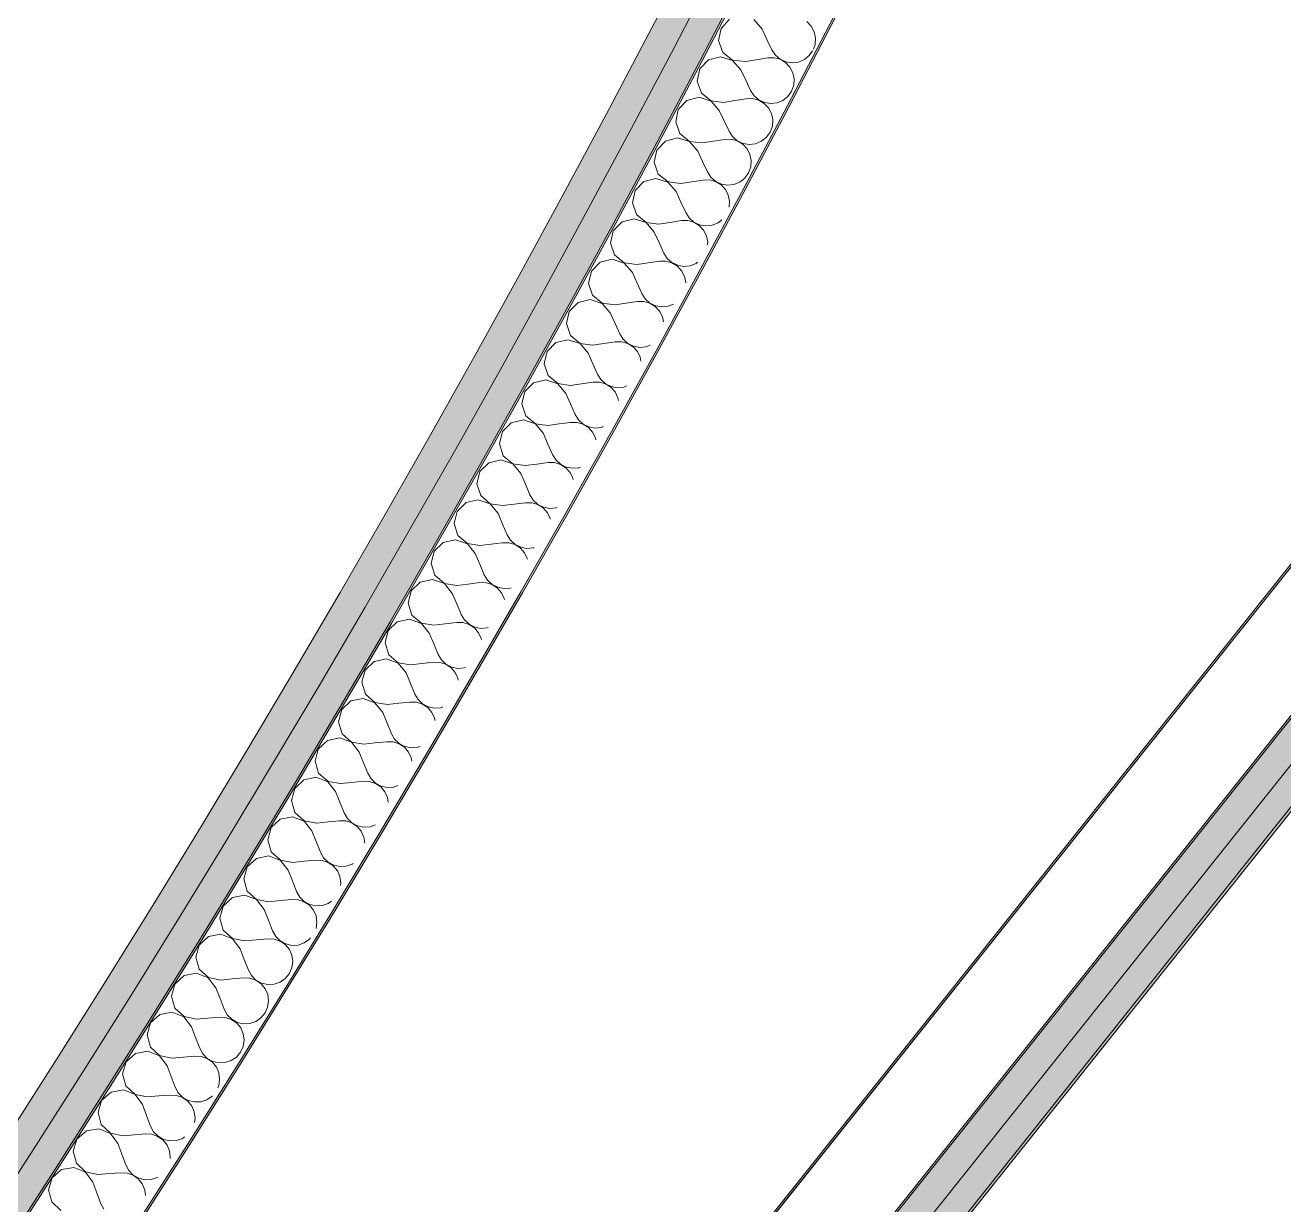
# Model space of a CAD drawing. Header units: millimetres. Extents: x -50172 to 90294, y -80883 to 25069.
# Drawn here: x -20647 to -19994, y -47453 to -46841 of the extents above; entities that cross this region are included whole.
import ezdxf
from ezdxf.enums import TextEntityAlignment as Align

# ---------------------------------------------------------------- set-up
doc = ezdxf.new("R2010")
doc.units = ezdxf.units.MM
doc.header["$MEASUREMENT"] = 0
for name, color, linetype in [('A-25-M_Wall_Int', 7, 'Continuous'), ('New_A-25-M_Wall_Int', 7, 'Continuous'), ('New_A-35-M_FFE-Zone', 7, 'Continuous')]:
    doc.layers.add(name, color=color, linetype=linetype)
for name, color, linetype, lineweight in [('A-25-M_Wall_Int_Pen_No__1', 7, 'Continuous', 13), ('New_A-25-M_Wall_Int_Pen_No__1', 7, 'Continuous', 13), ('New_A-25-M_Wall_Int_Pen_No__150', 7, 'Continuous', 0), ('New_ArchiCAD Zone Stamps_Pen_No__9', 7, 'Continuous', 13)]:
    doc.layers.add(name, color=color, linetype=linetype, lineweight=lineweight)
for name, color, linetype, lineweight, true_color in [('A-25-M_Wall_Int_Pen_No__107', 7, 'Continuous', 15, 0xa6a6a6), ('A-25-M_Wall_Int_Pen_No__81', 7, 'Continuous', 20, 0x6a6a6a), ('New_A-25-M_Wall_Int_Pen_No__107', 7, 'Continuous', 15, 0xa6a6a6), ('New_A-25-M_Wall_Int_Pen_No__81', 7, 'Continuous', 20, 0x6a6a6a), ('New_A-35-M_FFE-Zone_Pen_No__74', 7, 'Continuous', 20, 0x606060)]:
    doc.layers.add(name, color=color, linetype=linetype, lineweight=lineweight, true_color=true_color)
doc.styles.add('GENERATED_STYLE_1', font='')
doc.styles.add('GENERATED_STYLE_3', font='')
doc.styles.get('GENERATED_STYLE_1').set_extended_font_data('Arial', bold=True)
doc.styles.get('GENERATED_STYLE_3').set_extended_font_data('Arial')

# ---------------------------------------------------------------- blocks, each defined once
blk = doc.blocks.new('Lecture 1 First_INB 114R_2_1', base_point=(-22395.77, -55564.06))
at = {"layer": 'New_A-35-M_FFE-Zone_Pen_No__74', "linetype": 'Continuous'}
blk.add_line((-19692.85, -46873.91), (-22189.3, -50005.7), dxfattribs=at)
at = {"layer": 'New_ArchiCAD Zone Stamps_Pen_No__9'}
for tag, height, style, p in [('ROOM_NAME', 250, 'GENERATED_STYLE_1', (-23019.34, -54095.69)), ('zoneNameLine2', 250, 'GENERATED_STYLE_1', (-23207.77, -54527.82)), ('ROOM_NUMBER', 200, 'GENERATED_STYLE_3', (-23396.2, -54948.53)), ('measuredAreaCode', 200, 'GENERATED_STYLE_3', (-23553.22, -55308.64)), ('DUMMY_649', 200, 'GENERATED_STYLE_3', (-23245.82, -55442.68)), ('DUMMY_650', 200, 'GENERATED_STYLE_3', (-22616.65, -55717.03)), ('DUMMY_651', 133.33, 'GENERATED_STYLE_3', (-22337.36, -55823.58))]:
    blk.add_attdef(tag, text='', height=height, rotation=336.44041, dxfattribs=dict(at, style=style)).set_placement(p, align=Align.TOP_LEFT)
blk = doc.blocks.new('*X403')
at = {"layer": 'New_A-25-M_Wall_Int_Pen_No__150', "linetype": 'Continuous'}
for p, q in [((-20281.45, -46838.38), (-20285.92, -46843.11)), ((-20264.63, -46843.46), (-20268.94, -46838.58)), ((-20239.08, -46841.99), (-20241.36, -46839.62)), ((-20285.92, -46843.11), (-20287.24, -46849.47)), ((-20264.63, -46843.46), (-20262.06, -46848.83)), ((-20237.54, -46844.9), (-20239.08, -46841.99)), ((-20236.85, -46848.12), (-20237.54, -46844.9)), ((-20287.24, -46849.47), (-20285.02, -46855.59)), ((-20262.06, -46848.83), (-20259.49, -46854.21)), ((-20259.49, -46854.21), (-20257.68, -46856.95)), ((-20237.99, -46853.99), (-20237.07, -46851.41)), ((-20237.07, -46851.41), (-20236.85, -46848.12)), ((-20292.48, -46859.47), (-20296.97, -46864.18)), ((-20286.19, -46857.82), (-20292.48, -46859.47)), ((-20279.97, -46859.71), (-20286.19, -46857.82)), ((-20285.02, -46855.59), (-20279.92, -46859.63)), ((-20275.67, -46864.6), (-20279.97, -46859.71)), ((-20279.92, -46859.63), (-20273.46, -46860.38)), ((-20273.46, -46860.38), (-20267.58, -46859.41)), ((-20267.58, -46859.41), (-20261.7, -46858.45)), ((-20258.41, -46858.36), (-20261.7, -46858.45)), ((-20255.23, -46859.18), (-20258.41, -46858.36)), ((-20257.68, -46856.95), (-20255.19, -46859.1)), ((-20252.4, -46860.84), (-20255.23, -46859.18)), ((-20255.19, -46859.1), (-20252.21, -46860.47)), ((-20250.13, -46863.22), (-20252.4, -46860.84)), ((-20252.21, -46860.47), (-20248.96, -46860.98)), ((-20248.96, -46860.98), (-20245.69, -46860.57)), ((-20245.69, -46860.57), (-20242.66, -46859.29)), ((-20242.66, -46859.29), (-20240.09, -46857.22)), ((-20240.09, -46857.22), (-20238.38, -46854.82)), ((-20296.97, -46864.18), (-20298.31, -46870.55)), ((-20275.67, -46864.6), (-20273.12, -46869.99)), ((-20248.59, -46866.13), (-20250.13, -46863.22)), ((-20247.91, -46869.35), (-20248.59, -46866.13)), ((-20298.31, -46870.55), (-20296.11, -46876.67)), ((-20273.12, -46869.99), (-20270.57, -46875.37)), ((-20249.26, -46875.75), (-20248.14, -46872.64)), ((-20248.14, -46872.64), (-20247.91, -46869.35)), ((-20303.58, -46880.53), (-20308.08, -46885.23)), ((-20297.29, -46878.89), (-20303.58, -46880.53)), ((-20291.07, -46880.81), (-20297.29, -46878.89)), ((-20296.11, -46876.67), (-20291.02, -46880.73)), ((-20284.56, -46881.5), (-20278.68, -46880.55)), ((-20278.68, -46880.55), (-20272.8, -46879.6)), ((-20269.51, -46879.53), (-20272.8, -46879.6)), ((-20270.57, -46875.37), (-20268.77, -46878.12)), ((-20266.33, -46880.36), (-20269.51, -46879.53)), ((-20268.77, -46878.12), (-20266.29, -46880.27)), ((-20263.5, -46882.03), (-20266.33, -46880.36)), ((-20266.29, -46880.27), (-20263.31, -46881.66)), ((-20256.8, -46881.78), (-20253.76, -46880.5)), ((-20253.76, -46880.5), (-20251.18, -46878.44)), ((-20251.18, -46878.44), (-20249.26, -46875.75)), ((-20308.08, -46885.23), (-20309.44, -46891.59)), ((-20286.79, -46885.71), (-20291.07, -46880.81)), ((-20291.02, -46880.73), (-20284.56, -46881.5)), ((-20286.79, -46885.71), (-20284.25, -46891.11)), ((-20261.24, -46884.41), (-20263.5, -46882.03)), ((-20263.31, -46881.66), (-20260.06, -46882.17)), ((-20259.71, -46887.32), (-20261.24, -46884.41)), ((-20260.06, -46882.17), (-20256.8, -46881.78)), ((-20309.44, -46891.59), (-20307.26, -46897.72)), ((-20284.25, -46891.11), (-20281.72, -46896.5)), ((-20259.04, -46890.55), (-20259.71, -46887.32)), ((-20259.28, -46893.84), (-20259.04, -46890.55)), ((-20308.45, -46899.94), (-20314.75, -46901.55)), ((-20302.23, -46901.87), (-20308.45, -46899.94)), ((-20307.26, -46897.72), (-20302.19, -46901.79)), ((-20281.72, -46896.5), (-20279.93, -46899.25)), ((-20279.93, -46899.25), (-20277.45, -46901.41)), ((-20264.92, -46901.68), (-20262.34, -46899.63)), ((-20262.34, -46899.63), (-20260.41, -46896.95)), ((-20260.41, -46896.95), (-20259.28, -46893.84)), ((-20319.26, -46906.24), (-20320.64, -46912.59)), ((-20314.75, -46901.55), (-20319.26, -46906.24)), ((-20297.97, -46906.79), (-20302.23, -46901.87)), ((-20302.19, -46901.79), (-20295.73, -46902.58)), ((-20297.97, -46906.79), (-20295.45, -46912.19)), ((-20295.73, -46902.58), (-20289.84, -46901.65)), ((-20289.84, -46901.65), (-20283.96, -46900.72)), ((-20280.67, -46900.66), (-20283.96, -46900.72)), ((-20277.5, -46901.5), (-20280.67, -46900.66)), ((-20274.67, -46903.18), (-20277.5, -46901.5)), ((-20277.45, -46901.41), (-20274.48, -46902.81)), ((-20272.42, -46905.57), (-20274.67, -46903.18)), ((-20274.48, -46902.81), (-20271.23, -46903.33)), ((-20270.9, -46908.49), (-20272.42, -46905.57)), ((-20271.23, -46903.33), (-20267.97, -46902.95)), ((-20267.97, -46902.95), (-20264.92, -46901.68)), ((-20320.64, -46912.59), (-20318.48, -46918.73)), ((-20295.45, -46912.19), (-20292.94, -46917.59)), ((-20270.24, -46911.71), (-20270.9, -46908.49)), ((-20270.49, -46915.01), (-20270.24, -46911.71)), ((-20318.48, -46918.73), (-20313.42, -46922.81)), ((-20292.94, -46917.59), (-20291.15, -46920.35)), ((-20273.56, -46920.78), (-20271.63, -46918.11)), ((-20271.63, -46918.11), (-20270.49, -46915.01)), ((-20325.98, -46922.54), (-20330.51, -46927.21)), ((-20319.67, -46920.94), (-20325.98, -46922.54)), ((-20313.47, -46922.9), (-20319.67, -46920.94)), ((-20309.22, -46927.83), (-20313.47, -46922.9)), ((-20313.42, -46922.81), (-20306.96, -46923.63)), ((-20306.96, -46923.63), (-20301.08, -46922.72)), ((-20301.08, -46922.72), (-20295.19, -46921.8)), ((-20291.9, -46921.75), (-20295.19, -46921.8)), ((-20288.73, -46922.6), (-20291.9, -46921.75)), ((-20291.15, -46920.35), (-20288.68, -46922.52)), ((-20285.91, -46924.29), (-20288.73, -46922.6)), ((-20288.68, -46922.52), (-20285.71, -46923.92)), ((-20283.66, -46926.69), (-20285.91, -46924.29)), ((-20285.71, -46923.92), (-20282.47, -46924.46)), ((-20282.47, -46924.46), (-20279.2, -46924.08)), ((-20279.2, -46924.08), (-20276.16, -46922.83)), ((-20276.16, -46922.83), (-20273.56, -46920.78)), ((-20330.51, -46927.21), (-20331.91, -46933.56)), ((-20309.22, -46927.83), (-20306.72, -46933.24)), ((-20282.16, -46929.61), (-20283.66, -46926.69)), ((-20281.51, -46932.84), (-20282.16, -46929.61)), ((-20281.74, -46935.87), (-20281.51, -46932.84)), ((-20331.91, -46933.56), (-20329.77, -46939.7)), ((-20306.72, -46933.24), (-20304.22, -46938.65)), ((-20304.22, -46938.65), (-20302.44, -46941.41)), ((-20337.28, -46943.49), (-20341.82, -46948.14)), ((-20330.97, -46941.91), (-20337.28, -46943.49)), ((-20324.77, -46943.89), (-20330.97, -46941.91)), ((-20329.77, -46939.7), (-20324.72, -46943.81)), ((-20320.53, -46948.83), (-20324.77, -46943.89)), ((-20324.72, -46943.81), (-20318.27, -46944.64)), ((-20318.27, -46944.64), (-20312.38, -46943.75)), ((-20312.38, -46943.75), (-20306.48, -46942.85)), ((-20303.2, -46942.81), (-20306.48, -46942.85)), ((-20300.03, -46943.67), (-20303.2, -46942.81)), ((-20302.44, -46941.41), (-20299.98, -46943.59)), ((-20297.21, -46945.37), (-20300.03, -46943.67)), ((-20299.98, -46943.59), (-20297.02, -46945)), ((-20294.97, -46947.77), (-20297.21, -46945.37)), ((-20297.02, -46945), (-20293.78, -46945.55)), ((-20293.78, -46945.55), (-20290.51, -46945.18)), ((-20290.51, -46945.18), (-20287.46, -46943.94)), ((-20287.46, -46943.94), (-20285.48, -46942.38)), ((-20341.82, -46948.14), (-20343.25, -46954.49)), ((-20320.53, -46948.83), (-20318.05, -46954.25)), ((-20293.48, -46950.7), (-20294.97, -46947.77)), ((-20292.84, -46953.93), (-20293.48, -46950.7)), ((-20343.25, -46954.49), (-20341.12, -46960.64)), ((-20318.05, -46954.25), (-20315.57, -46959.67)), ((-20292.96, -46955.45), (-20292.84, -46953.93)), ((-20348.64, -46964.41), (-20353.2, -46969.04)), ((-20342.33, -46962.85), (-20348.64, -46964.41)), ((-20336.13, -46964.85), (-20342.33, -46962.85)), ((-20341.12, -46960.64), (-20336.09, -46964.76)), ((-20331.92, -46969.8), (-20336.13, -46964.85)), ((-20336.09, -46964.76), (-20329.63, -46965.61)), ((-20329.63, -46965.61), (-20323.74, -46964.74)), ((-20323.74, -46964.74), (-20317.85, -46963.87)), ((-20314.56, -46963.84), (-20317.85, -46963.87)), ((-20315.57, -46959.67), (-20313.8, -46962.44)), ((-20311.39, -46964.71), (-20314.56, -46963.84)), ((-20313.8, -46962.44), (-20311.35, -46964.62)), ((-20308.58, -46966.41), (-20311.39, -46964.71)), ((-20311.35, -46964.62), (-20308.39, -46966.04)), ((-20301.88, -46966.25), (-20298.82, -46965.01)), ((-20298.82, -46965.01), (-20298.12, -46964.47)), ((-20353.2, -46969.04), (-20354.65, -46975.39)), ((-20331.92, -46969.8), (-20329.45, -46975.22)), ((-20306.35, -46968.82), (-20308.58, -46966.41)), ((-20308.39, -46966.04), (-20305.15, -46966.6)), ((-20304.86, -46971.76), (-20306.35, -46968.82)), ((-20305.15, -46966.6), (-20301.88, -46966.25)), ((-20304.24, -46974.99), (-20304.86, -46971.76)), ((-20354.65, -46975.39), (-20352.54, -46981.54)), ((-20329.45, -46975.22), (-20326.99, -46980.65)), ((-20304.25, -46975.16), (-20304.24, -46974.99)), ((-20353.75, -46983.75), (-20360.08, -46985.28)), ((-20347.57, -46985.76), (-20353.75, -46983.75)), ((-20352.54, -46981.54), (-20347.52, -46985.68)), ((-20335.17, -46985.7), (-20329.28, -46984.84)), ((-20325.99, -46984.82), (-20329.28, -46984.84)), ((-20326.99, -46980.65), (-20325.23, -46983.43)), ((-20322.82, -46985.7), (-20325.99, -46984.82)), ((-20325.23, -46983.43), (-20322.78, -46985.62)), ((-20364.65, -46989.91), (-20366.11, -46996.25)), ((-20360.08, -46985.28), (-20364.65, -46989.91)), ((-20343.37, -46990.73), (-20347.57, -46985.76)), ((-20347.52, -46985.68), (-20341.07, -46986.55)), ((-20343.37, -46990.73), (-20340.92, -46996.16)), ((-20341.07, -46986.55), (-20335.17, -46985.7)), ((-20320.02, -46987.42), (-20322.82, -46985.7)), ((-20322.78, -46985.62), (-20319.82, -46987.05)), ((-20317.8, -46989.83), (-20320.02, -46987.42)), ((-20319.82, -46987.05), (-20316.59, -46987.62)), ((-20316.32, -46992.77), (-20317.8, -46989.83)), ((-20316.59, -46987.62), (-20313.31, -46987.27)), ((-20313.31, -46987.27), (-20310.56, -46986.17)), ((-20366.11, -46996.25), (-20364.03, -47002.41)), ((-20340.92, -46996.16), (-20338.47, -47001.6)), ((-20315.82, -46995.37), (-20316.32, -46992.77)), ((-20365.25, -47004.61), (-20371.57, -47006.13)), ((-20359.06, -47006.65), (-20365.25, -47004.61)), ((-20364.03, -47002.41), (-20359.02, -47006.56)), ((-20338.47, -47001.6), (-20336.72, -47004.38)), ((-20336.72, -47004.38), (-20334.28, -47006.58)), ((-20376.16, -47010.74), (-20377.64, -47017.07)), ((-20371.57, -47006.13), (-20376.16, -47010.74)), ((-20354.88, -47011.63), (-20359.06, -47006.65)), ((-20359.02, -47006.56), (-20352.57, -47007.45)), ((-20352.57, -47007.45), (-20346.67, -47006.62)), ((-20346.67, -47006.62), (-20340.77, -47005.78)), ((-20337.49, -47005.77), (-20340.77, -47005.78)), ((-20334.32, -47006.66), (-20337.49, -47005.77)), ((-20331.53, -47008.39), (-20334.32, -47006.66)), ((-20334.28, -47006.58), (-20331.33, -47008.02)), ((-20329.31, -47010.81), (-20331.53, -47008.39)), ((-20331.33, -47008.02), (-20328.09, -47008.6)), ((-20327.84, -47013.75), (-20329.31, -47010.81)), ((-20328.09, -47008.6), (-20324.82, -47008.26)), ((-20324.82, -47008.26), (-20322.74, -47007.44)), ((-20377.64, -47017.07), (-20375.58, -47023.24)), ((-20354.88, -47011.63), (-20352.45, -47017.07)), ((-20352.45, -47017.07), (-20350.02, -47022.51)), ((-20327.48, -47015.7), (-20327.84, -47013.75)), ((-20375.58, -47023.24), (-20370.58, -47027.41)), ((-20350.02, -47022.51), (-20348.28, -47025.3)), ((-20383.14, -47026.93), (-20387.74, -47031.53)), ((-20376.8, -47025.44), (-20383.14, -47026.93)), ((-20370.63, -47027.49), (-20376.8, -47025.44)), ((-20366.46, -47032.49), (-20370.63, -47027.49)), ((-20370.58, -47027.41), (-20364.14, -47028.32)), ((-20364.14, -47028.32), (-20358.24, -47027.51)), ((-20358.24, -47027.51), (-20352.34, -47026.69)), ((-20349.05, -47026.69), (-20352.34, -47026.69)), ((-20345.89, -47027.59), (-20349.05, -47026.69)), ((-20348.28, -47025.3), (-20345.84, -47027.5)), ((-20343.1, -47029.32), (-20345.89, -47027.59)), ((-20345.84, -47027.5), (-20342.9, -47028.95)), ((-20340.89, -47031.75), (-20343.1, -47029.32)), ((-20342.9, -47028.95), (-20339.66, -47029.54)), ((-20339.66, -47029.54), (-20336.39, -47029.22)), ((-20336.39, -47029.22), (-20334.88, -47028.62)), ((-20387.74, -47031.53), (-20389.24, -47037.86)), ((-20366.46, -47032.49), (-20364.05, -47037.93)), ((-20339.43, -47034.7), (-20340.89, -47031.75)), ((-20339.17, -47036.12), (-20339.43, -47034.7)), ((-20389.24, -47037.86), (-20387.2, -47044.03)), ((-20364.05, -47037.93), (-20361.63, -47043.38)), ((-20361.63, -47043.38), (-20359.9, -47046.18)), ((-20394.77, -47047.7), (-20399.38, -47052.28)), ((-20388.43, -47046.23), (-20394.77, -47047.7)), ((-20382.26, -47048.3), (-20388.43, -47046.23)), ((-20387.2, -47044.03), (-20382.21, -47048.22)), ((-20378.11, -47053.31), (-20382.26, -47048.3)), ((-20382.21, -47048.22), (-20375.77, -47049.15)), ((-20375.77, -47049.15), (-20369.87, -47048.35)), ((-20369.87, -47048.35), (-20363.96, -47047.55)), ((-20360.68, -47047.56), (-20363.96, -47047.55)), ((-20357.52, -47048.47), (-20360.68, -47047.56)), ((-20359.9, -47046.18), (-20357.47, -47048.39)), ((-20354.74, -47050.21), (-20357.52, -47048.47)), ((-20357.47, -47048.39), (-20354.53, -47049.85)), ((-20352.53, -47052.65), (-20354.74, -47050.21)), ((-20354.53, -47049.85), (-20351.3, -47050.45)), ((-20351.3, -47050.45), (-20348.03, -47050.14)), ((-20348.03, -47050.14), (-20346.96, -47049.72)), ((-20399.38, -47052.28), (-20400.91, -47058.61)), ((-20378.11, -47053.31), (-20375.71, -47058.76)), ((-20351.08, -47055.61), (-20352.53, -47052.65)), ((-20350.9, -47056.6), (-20351.08, -47055.61)), ((-20400.91, -47058.61), (-20398.88, -47064.79)), ((-20375.71, -47058.76), (-20373.32, -47064.22)), ((-20406.46, -47068.43), (-20411.09, -47073)), ((-20400.12, -47066.98), (-20406.46, -47068.43)), ((-20393.96, -47069.07), (-20400.12, -47066.98)), ((-20398.88, -47064.79), (-20393.91, -47068.99)), ((-20389.82, -47074.1), (-20393.96, -47069.07)), ((-20393.91, -47068.99), (-20387.47, -47069.94)), ((-20387.47, -47069.94), (-20381.57, -47069.16)), ((-20381.57, -47069.16), (-20375.66, -47068.38)), ((-20372.37, -47068.4), (-20375.66, -47068.38)), ((-20373.32, -47064.22), (-20371.59, -47067.02)), ((-20369.22, -47069.32), (-20372.37, -47068.4)), ((-20371.59, -47067.02), (-20369.17, -47069.24)), ((-20366.44, -47071.07), (-20369.22, -47069.32)), ((-20369.17, -47069.24), (-20366.23, -47070.71)), ((-20411.09, -47073), (-20412.64, -47079.32)), ((-20389.82, -47074.1), (-20387.44, -47079.56)), ((-20364.24, -47073.52), (-20366.44, -47071.07)), ((-20366.23, -47070.71), (-20363.01, -47071.32)), ((-20362.8, -47076.48), (-20364.24, -47073.52)), ((-20363.01, -47071.32), (-20359.73, -47071.02)), ((-20362.68, -47077.17), (-20362.8, -47076.48)), ((-20359.73, -47071.02), (-20359, -47070.73)), ((-20412.64, -47079.32), (-20410.63, -47085.51)), ((-20387.44, -47079.56), (-20385.06, -47085.02)), ((-20418.22, -47089.13), (-20422.87, -47093.68)), ((-20411.88, -47087.69), (-20418.22, -47089.13)), ((-20405.72, -47089.81), (-20411.88, -47087.69)), ((-20410.63, -47085.51), (-20405.67, -47089.72)), ((-20393.33, -47089.94), (-20387.42, -47089.18)), ((-20384.13, -47089.21), (-20387.42, -47089.18)), ((-20385.06, -47085.02), (-20383.35, -47087.83)), ((-20380.98, -47090.14), (-20384.13, -47089.21)), ((-20383.35, -47087.83), (-20380.94, -47090.05)), ((-20422.87, -47093.68), (-20424.43, -47099.99)), ((-20401.6, -47094.84), (-20405.72, -47089.81)), ((-20405.67, -47089.72), (-20399.24, -47090.7)), ((-20401.6, -47094.84), (-20399.24, -47100.31)), ((-20399.24, -47090.7), (-20393.33, -47089.94)), ((-20378.21, -47091.9), (-20380.98, -47090.14)), ((-20380.94, -47090.05), (-20378, -47091.53)), ((-20376.02, -47094.35), (-20378.21, -47091.9)), ((-20378, -47091.53), (-20374.78, -47092.15)), ((-20374.59, -47097.31), (-20376.02, -47094.35)), ((-20374.78, -47092.15), (-20371.5, -47091.86)), ((-20371.5, -47091.86), (-20370.99, -47091.66)), ((-20424.43, -47099.99), (-20422.45, -47106.19)), ((-20399.24, -47100.31), (-20396.88, -47105.78)), ((-20374.51, -47097.8), (-20374.59, -47097.31)), ((-20423.7, -47108.37), (-20430.05, -47109.79)), ((-20417.55, -47110.5), (-20423.7, -47108.37)), ((-20422.45, -47106.19), (-20417.5, -47110.42)), ((-20396.88, -47105.78), (-20395.17, -47108.59)), ((-20395.17, -47108.59), (-20392.77, -47110.83)), ((-20434.71, -47114.32), (-20436.29, -47120.63)), ((-20430.05, -47109.79), (-20434.71, -47114.32)), ((-20413.45, -47115.55), (-20417.55, -47110.5)), ((-20417.5, -47110.42), (-20411.07, -47111.41)), ((-20413.45, -47115.55), (-20411.1, -47121.03)), ((-20411.07, -47111.41), (-20405.16, -47110.68)), ((-20405.16, -47110.68), (-20399.25, -47109.93)), ((-20395.96, -47109.97), (-20399.25, -47109.93)), ((-20392.81, -47110.91), (-20395.96, -47109.97)), ((-20390.04, -47112.68), (-20392.81, -47110.91)), ((-20392.77, -47110.83), (-20389.84, -47112.32)), ((-20387.87, -47115.14), (-20390.04, -47112.68)), ((-20389.84, -47112.32), (-20386.61, -47112.95)), ((-20386.44, -47118.11), (-20387.87, -47115.14)), ((-20386.61, -47112.95), (-20383.33, -47112.67)), ((-20383.33, -47112.67), (-20382.93, -47112.51)), ((-20436.29, -47120.63), (-20434.33, -47126.83)), ((-20411.1, -47121.03), (-20408.76, -47126.51)), ((-20386.37, -47118.52), (-20386.44, -47118.11)), ((-20434.33, -47126.83), (-20429.4, -47131.08)), ((-20408.76, -47126.51), (-20407.06, -47129.32)), ((-20446.62, -47134.93), (-20448.22, -47141.23)), ((-20441.94, -47130.41), (-20446.62, -47134.93)), ((-20435.59, -47129.01), (-20441.94, -47130.41)), ((-20429.45, -47131.16), (-20435.59, -47129.01)), ((-20425.36, -47136.23), (-20429.45, -47131.16)), ((-20429.4, -47131.08), (-20422.97, -47132.09)), ((-20422.97, -47132.09), (-20417.06, -47131.37)), ((-20417.06, -47131.37), (-20411.14, -47130.65)), ((-20407.85, -47130.7), (-20411.14, -47130.65)), ((-20404.71, -47131.65), (-20407.85, -47130.7)), ((-20407.06, -47129.32), (-20404.66, -47131.57)), ((-20401.95, -47133.43), (-20404.71, -47131.65)), ((-20404.66, -47131.57), (-20401.74, -47133.07)), ((-20399.78, -47135.89), (-20401.95, -47133.43)), ((-20401.74, -47133.07), (-20398.51, -47133.7)), ((-20398.51, -47133.7), (-20395.24, -47133.43)), ((-20395.24, -47133.43), (-20394.83, -47133.28)), ((-20448.22, -47141.23), (-20446.27, -47147.44)), ((-20425.36, -47136.23), (-20423.03, -47141.71)), ((-20423.03, -47141.71), (-20420.7, -47147.2)), ((-20398.36, -47138.87), (-20399.78, -47135.89)), ((-20398.29, -47139.32), (-20398.36, -47138.87)), ((-20446.27, -47147.44), (-20441.36, -47151.7)), ((-20420.7, -47147.2), (-20419.02, -47150.02)), ((-20453.9, -47150.99), (-20458.59, -47155.49)), ((-20447.54, -47149.61), (-20453.9, -47150.99)), ((-20441.41, -47151.78), (-20447.54, -47149.61)), ((-20437.33, -47156.86), (-20441.41, -47151.78)), ((-20441.36, -47151.7), (-20434.93, -47152.74)), ((-20434.93, -47152.74), (-20429.02, -47152.03)), ((-20429.02, -47152.03), (-20423.1, -47151.33)), ((-20419.81, -47151.39), (-20423.1, -47151.33)), ((-20416.67, -47152.35), (-20419.81, -47151.39)), ((-20419.02, -47150.02), (-20416.62, -47152.27)), ((-20413.91, -47154.14), (-20416.67, -47152.35)), ((-20416.62, -47152.27), (-20413.7, -47153.78)), ((-20411.75, -47156.61), (-20413.91, -47154.14)), ((-20413.7, -47153.78), (-20410.48, -47154.42)), ((-20410.48, -47154.42), (-20407.2, -47154.16)), ((-20407.2, -47154.16), (-20406.68, -47153.97)), ((-20458.59, -47155.49), (-20460.21, -47161.79)), ((-20437.33, -47156.86), (-20435.02, -47162.35)), ((-20410.35, -47159.59), (-20411.75, -47156.61)), ((-20410.25, -47160.2), (-20410.35, -47159.59)), ((-20460.21, -47161.79), (-20458.29, -47168.01)), ((-20458.29, -47168.01), (-20453.38, -47172.28)), ((-20435.02, -47162.35), (-20432.71, -47167.84)), ((-20432.71, -47167.84), (-20431.04, -47170.67)), ((-20465.92, -47171.53), (-20470.63, -47176.02)), ((-20459.56, -47170.18), (-20465.92, -47171.53)), ((-20453.43, -47172.37), (-20459.56, -47170.18)), ((-20449.37, -47177.46), (-20453.43, -47172.37)), ((-20453.38, -47172.28), (-20446.96, -47173.34)), ((-20446.96, -47173.34), (-20441.04, -47172.66)), ((-20441.04, -47172.66), (-20435.12, -47171.97)), ((-20431.84, -47172.04), (-20435.12, -47171.97)), ((-20428.7, -47173.01), (-20431.84, -47172.04)), ((-20431.04, -47170.67), (-20428.65, -47172.93)), ((-20425.95, -47174.81), (-20428.7, -47173.01)), ((-20428.65, -47172.93), (-20425.74, -47174.45)), ((-20425.74, -47174.45), (-20422.52, -47175.11)), ((-20419.24, -47174.86), (-20418.48, -47174.58)), ((-20470.63, -47176.02), (-20472.27, -47182.32)), ((-20449.37, -47177.46), (-20447.08, -47182.95)), ((-20423.79, -47177.29), (-20425.95, -47174.81)), ((-20422.4, -47180.27), (-20423.79, -47177.29)), ((-20422.52, -47175.11), (-20419.24, -47174.86)), ((-20422.25, -47181.16), (-20422.4, -47180.27)), ((-20472.27, -47182.32), (-20470.36, -47188.54)), ((-20447.08, -47182.95), (-20444.79, -47188.46)), ((-20478.01, -47192.04), (-20482.73, -47196.51)), ((-20471.64, -47190.7), (-20478.01, -47192.04)), ((-20465.52, -47192.91), (-20471.64, -47190.7)), ((-20470.36, -47188.54), (-20465.47, -47192.83)), ((-20461.48, -47198.01), (-20465.52, -47192.91)), ((-20465.47, -47192.83), (-20459.06, -47193.91)), ((-20459.06, -47193.91), (-20453.13, -47193.24)), ((-20453.13, -47193.24), (-20447.21, -47192.57)), ((-20443.93, -47192.66), (-20447.21, -47192.57)), ((-20444.79, -47188.46), (-20443.12, -47191.29)), ((-20440.79, -47193.64), (-20443.93, -47192.66)), ((-20443.12, -47191.29), (-20440.74, -47193.55)), ((-20438.05, -47195.44), (-20440.79, -47193.64)), ((-20440.74, -47193.55), (-20437.83, -47195.08)), ((-20482.73, -47196.51), (-20484.39, -47202.8)), ((-20461.48, -47198.01), (-20459.21, -47203.52)), ((-20435.9, -47197.93), (-20438.05, -47195.44)), ((-20437.83, -47195.08), (-20434.62, -47195.75)), ((-20434.51, -47200.91), (-20435.9, -47197.93)), ((-20434.62, -47195.75), (-20431.34, -47195.51)), ((-20431.34, -47195.51), (-20430.24, -47195.11)), ((-20484.39, -47202.8), (-20482.51, -47209.03)), ((-20459.21, -47203.52), (-20456.93, -47209.03)), ((-20434.31, -47202.21), (-20434.51, -47200.91)), ((-20490.16, -47212.5), (-20494.9, -47216.97)), ((-20483.79, -47211.19), (-20490.16, -47212.5)), ((-20477.68, -47213.42), (-20483.79, -47211.19)), ((-20482.51, -47209.03), (-20477.63, -47213.34)), ((-20473.65, -47218.53), (-20477.68, -47213.42)), ((-20477.63, -47213.34), (-20471.21, -47214.43)), ((-20471.21, -47214.43), (-20465.29, -47213.79)), ((-20465.29, -47213.79), (-20459.37, -47213.14)), ((-20456.08, -47213.23), (-20459.37, -47213.14)), ((-20456.93, -47209.03), (-20455.27, -47211.87)), ((-20452.95, -47214.22), (-20456.08, -47213.23)), ((-20455.27, -47211.87), (-20452.9, -47214.14)), ((-20494.9, -47216.97), (-20496.58, -47223.25)), ((-20473.65, -47218.53), (-20471.39, -47224.05)), ((-20450.21, -47216.03), (-20452.95, -47214.22)), ((-20452.9, -47214.14), (-20450, -47215.67)), ((-20448.07, -47218.53), (-20450.21, -47216.03)), ((-20450, -47215.67), (-20446.78, -47216.35)), ((-20446.7, -47221.52), (-20448.07, -47218.53)), ((-20446.78, -47216.35), (-20443.5, -47216.12)), ((-20443.5, -47216.12), (-20441.96, -47215.57)), ((-20496.58, -47223.25), (-20494.71, -47229.48)), ((-20471.39, -47224.05), (-20469.14, -47229.56)), ((-20446.41, -47223.34), (-20446.7, -47221.52)), ((-20502.38, -47232.93), (-20507.13, -47237.38)), ((-20496, -47231.64), (-20502.38, -47232.93)), ((-20489.9, -47233.89), (-20496, -47231.64)), ((-20494.71, -47229.48), (-20489.85, -47233.81)), ((-20469.14, -47229.56), (-20467.49, -47232.4)), ((-20467.49, -47232.4), (-20465.12, -47234.69)), ((-20507.13, -47237.38), (-20508.83, -47243.66)), ((-20485.89, -47239.02), (-20489.9, -47233.89)), ((-20489.85, -47233.81), (-20483.44, -47234.92)), ((-20485.89, -47239.02), (-20483.65, -47244.53)), ((-20483.44, -47234.92), (-20477.51, -47234.3)), ((-20477.51, -47234.3), (-20471.59, -47233.66)), ((-20468.3, -47233.77), (-20471.59, -47233.66)), ((-20465.17, -47234.77), (-20468.3, -47233.77)), ((-20462.44, -47236.59), (-20465.17, -47234.77)), ((-20465.12, -47234.69), (-20462.23, -47236.23)), ((-20460.31, -47239.09), (-20462.44, -47236.59)), ((-20462.23, -47236.23), (-20459.01, -47236.92)), ((-20458.94, -47242.08), (-20460.31, -47239.09)), ((-20459.01, -47236.92), (-20455.73, -47236.7)), ((-20455.73, -47236.7), (-20453.64, -47235.95)), ((-20508.83, -47243.66), (-20506.98, -47249.9)), ((-20483.65, -47244.53), (-20481.41, -47250.06)), ((-20458.57, -47244.55), (-20458.94, -47242.08)), ((-20508.28, -47252.05), (-20514.66, -47253.32)), ((-20502.18, -47254.32), (-20508.28, -47252.05)), ((-20506.98, -47249.9), (-20502.14, -47254.24)), ((-20481.41, -47250.06), (-20479.77, -47252.91)), ((-20479.77, -47252.91), (-20477.41, -47255.19)), ((-20519.42, -47257.75), (-20521.15, -47264.03)), ((-20514.66, -47253.32), (-20519.42, -47257.75)), ((-20498.19, -47259.46), (-20502.18, -47254.32)), ((-20502.14, -47254.24), (-20495.73, -47255.37)), ((-20498.19, -47259.46), (-20495.97, -47264.98)), ((-20495.73, -47255.37), (-20489.8, -47254.76)), ((-20489.8, -47254.76), (-20483.87, -47254.15)), ((-20480.59, -47254.27), (-20483.87, -47254.15)), ((-20477.46, -47255.28), (-20480.59, -47254.27)), ((-20474.73, -47257.1), (-20477.46, -47255.28)), ((-20477.41, -47255.19), (-20474.52, -47256.75)), ((-20472.61, -47259.61), (-20474.73, -47257.1)), ((-20474.52, -47256.75), (-20471.31, -47257.45)), ((-20471.31, -47257.45), (-20468.02, -47257.24)), ((-20468.02, -47257.24), (-20465.28, -47256.26)), ((-20521.15, -47264.03), (-20519.32, -47270.27)), ((-20495.97, -47264.98), (-20493.75, -47270.51)), ((-20471.25, -47262.61), (-20472.61, -47259.61)), ((-20470.77, -47265.86), (-20471.25, -47262.61)), ((-20520.63, -47272.42), (-20527.01, -47273.67)), ((-20514.54, -47274.71), (-20520.63, -47272.42)), ((-20519.32, -47270.27), (-20514.49, -47274.63)), ((-20493.75, -47270.51), (-20492.12, -47273.37)), ((-20531.79, -47278.09), (-20533.53, -47284.36)), ((-20527.01, -47273.67), (-20531.79, -47278.09)), ((-20510.56, -47279.86), (-20514.54, -47274.71)), ((-20514.49, -47274.63), (-20508.08, -47275.78)), ((-20508.08, -47275.78), (-20502.15, -47275.19)), ((-20502.15, -47275.19), (-20496.22, -47274.6)), ((-20492.94, -47274.73), (-20496.22, -47274.6)), ((-20489.82, -47275.74), (-20492.94, -47274.73)), ((-20492.12, -47273.37), (-20489.77, -47275.66)), ((-20487.09, -47277.58), (-20489.82, -47275.74)), ((-20489.77, -47275.66), (-20486.88, -47277.23)), ((-20484.98, -47280.1), (-20487.09, -47277.58)), ((-20486.88, -47277.23), (-20483.67, -47277.94)), ((-20483.67, -47277.94), (-20480.38, -47277.74)), ((-20480.38, -47277.74), (-20477.28, -47276.65)), ((-20477.28, -47276.65), (-20476.73, -47276.26)), ((-20533.53, -47284.36), (-20531.72, -47290.61)), ((-20510.56, -47279.86), (-20508.35, -47285.39)), ((-20508.35, -47285.39), (-20506.15, -47290.93)), ((-20483.63, -47283.1), (-20484.98, -47280.1)), ((-20483.16, -47286.36), (-20483.63, -47283.1)), ((-20531.72, -47290.61), (-20526.9, -47294.98)), ((-20506.15, -47290.93), (-20504.53, -47293.79)), ((-20483.35, -47287.82), (-20483.16, -47286.36)), ((-20544.21, -47298.39), (-20545.97, -47304.65)), ((-20539.42, -47293.98), (-20544.21, -47298.39)), ((-20533.03, -47292.75), (-20539.42, -47293.98)), ((-20526.95, -47295.06), (-20533.03, -47292.75)), ((-20522.99, -47300.22), (-20526.95, -47295.06)), ((-20526.9, -47294.98), (-20520.5, -47296.15)), ((-20520.5, -47296.15), (-20514.57, -47295.58)), ((-20514.57, -47295.58), (-20508.64, -47295.01)), ((-20505.35, -47295.15), (-20508.64, -47295.01)), ((-20502.23, -47296.17), (-20505.35, -47295.15)), ((-20504.53, -47293.79), (-20502.18, -47296.09)), ((-20499.52, -47298.02), (-20502.23, -47296.17)), ((-20502.18, -47296.09), (-20499.3, -47297.66)), ((-20497.41, -47300.54), (-20499.52, -47298.02)), ((-20499.3, -47297.66), (-20496.09, -47298.38)), ((-20496.09, -47298.38), (-20492.81, -47298.2)), ((-20492.81, -47298.2), (-20489.7, -47297.12)), ((-20489.7, -47297.12), (-20487.99, -47295.92)), ((-20545.97, -47304.65), (-20544.19, -47310.9)), ((-20522.99, -47300.22), (-20520.8, -47305.76)), ((-20496.07, -47303.55), (-20497.41, -47300.54)), ((-20495.61, -47306.81), (-20496.07, -47303.55)), ((-20544.19, -47310.9), (-20539.38, -47315.29)), ((-20520.8, -47305.76), (-20518.62, -47311.31)), ((-20518.62, -47311.31), (-20517, -47314.17)), ((-20496.04, -47309.98), (-20495.61, -47306.81)), ((-20551.9, -47314.26), (-20556.7, -47318.64)), ((-20545.51, -47313.04), (-20551.9, -47314.26)), ((-20539.43, -47315.37), (-20545.51, -47313.04)), ((-20535.49, -47320.55), (-20539.43, -47315.37)), ((-20539.38, -47315.29), (-20532.98, -47316.49)), ((-20532.98, -47316.49), (-20527.05, -47315.93)), ((-20527.05, -47315.93), (-20521.12, -47315.38)), ((-20517.83, -47315.52), (-20521.12, -47315.38)), ((-20514.72, -47316.56), (-20517.83, -47315.52)), ((-20517, -47314.17), (-20514.67, -47316.48)), ((-20512.01, -47318.42), (-20514.72, -47316.56)), ((-20514.67, -47316.48), (-20511.79, -47318.06)), ((-20511.79, -47318.06), (-20508.58, -47318.79)), ((-20505.3, -47318.62), (-20502.18, -47317.55)), ((-20502.18, -47317.55), (-20499.47, -47315.66)), ((-20499.47, -47315.66), (-20498.9, -47314.96)), ((-20556.7, -47318.64), (-20558.48, -47324.9)), ((-20535.49, -47320.55), (-20533.32, -47326.09)), ((-20509.91, -47320.95), (-20512.01, -47318.42)), ((-20508.58, -47323.96), (-20509.91, -47320.95)), ((-20508.58, -47318.79), (-20505.3, -47318.62)), ((-20508.13, -47327.22), (-20508.58, -47323.96)), ((-20558.48, -47324.9), (-20556.72, -47331.16)), ((-20556.72, -47331.16), (-20551.92, -47335.56)), ((-20533.32, -47326.09), (-20531.15, -47331.65)), ((-20509.92, -47333.51), (-20508.58, -47330.49)), ((-20508.58, -47330.49), (-20508.13, -47327.22)), ((-20564.44, -47334.49), (-20569.26, -47338.86)), ((-20558.04, -47333.3), (-20564.44, -47334.49)), ((-20551.97, -47335.64), (-20558.04, -47333.3)), ((-20548.05, -47340.83), (-20551.97, -47335.64)), ((-20551.92, -47335.56), (-20545.53, -47336.78)), ((-20545.53, -47336.78), (-20539.6, -47336.25)), ((-20539.6, -47336.25), (-20533.66, -47335.71)), ((-20530.38, -47335.87), (-20533.66, -47335.71)), ((-20531.15, -47331.65), (-20529.54, -47334.51)), ((-20527.27, -47336.91), (-20530.38, -47335.87)), ((-20529.54, -47334.51), (-20527.22, -47336.83)), ((-20524.56, -47338.78), (-20527.27, -47336.91)), ((-20527.22, -47336.83), (-20524.34, -47338.42)), ((-20514.73, -47337.94), (-20512.02, -47336.06)), ((-20512.02, -47336.06), (-20509.92, -47333.51)), ((-20569.26, -47338.86), (-20571.06, -47345.11)), ((-20548.05, -47340.83), (-20545.89, -47346.39)), ((-20522.47, -47341.31), (-20524.56, -47338.78)), ((-20524.34, -47338.42), (-20521.14, -47339.16)), ((-20521.15, -47344.33), (-20522.47, -47341.31)), ((-20520.71, -47347.59), (-20521.15, -47344.33)), ((-20521.14, -47339.16), (-20517.85, -47339)), ((-20517.85, -47339), (-20514.73, -47337.94)), ((-20571.06, -47345.11), (-20569.31, -47351.38)), ((-20545.89, -47346.39), (-20543.74, -47351.94)), ((-20522.52, -47353.88), (-20521.18, -47350.86)), ((-20521.18, -47350.86), (-20520.71, -47347.59)), ((-20577.04, -47354.68), (-20581.87, -47359.04)), ((-20570.64, -47353.51), (-20577.04, -47354.68)), ((-20564.58, -47355.87), (-20570.64, -47353.51)), ((-20569.31, -47351.38), (-20564.53, -47355.79)), ((-20560.67, -47361.08), (-20564.58, -47355.87)), ((-20564.53, -47355.79), (-20558.14, -47357.03)), ((-20558.14, -47357.03), (-20552.21, -47356.52)), ((-20552.21, -47356.52), (-20546.27, -47356)), ((-20542.99, -47356.17), (-20546.27, -47356)), ((-20543.74, -47351.94), (-20542.15, -47354.82)), ((-20539.88, -47357.22), (-20542.99, -47356.17)), ((-20542.15, -47354.82), (-20539.83, -47357.14)), ((-20537.18, -47359.1), (-20539.88, -47357.22)), ((-20539.83, -47357.14), (-20536.96, -47358.74)), ((-20527.35, -47358.28), (-20524.63, -47356.42)), ((-20524.63, -47356.42), (-20522.52, -47353.88)), ((-20581.87, -47359.04), (-20583.7, -47365.28)), ((-20560.67, -47361.08), (-20558.54, -47366.64)), ((-20535.1, -47361.64), (-20537.18, -47359.1)), ((-20536.96, -47358.74), (-20533.76, -47359.49)), ((-20533.79, -47364.66), (-20535.1, -47361.64)), ((-20533.76, -47359.49), (-20530.47, -47359.34)), ((-20530.47, -47359.34), (-20527.35, -47358.28)), ((-20583.7, -47365.28), (-20581.97, -47371.55)), ((-20558.54, -47366.64), (-20556.4, -47372.2)), ((-20533.83, -47371.19), (-20533.36, -47367.92)), ((-20533.36, -47367.92), (-20533.79, -47364.66)), ((-20589.71, -47374.83), (-20594.56, -47379.17)), ((-20583.31, -47373.68), (-20589.71, -47374.83)), ((-20577.26, -47376.06), (-20583.31, -47373.68)), ((-20581.97, -47371.55), (-20577.2, -47375.98)), ((-20573.36, -47381.28), (-20577.26, -47376.06)), ((-20577.2, -47375.98), (-20570.82, -47377.24)), ((-20570.82, -47377.24), (-20564.88, -47376.75)), ((-20564.88, -47376.75), (-20558.94, -47376.25)), ((-20555.66, -47376.43), (-20558.94, -47376.25)), ((-20556.4, -47372.2), (-20554.82, -47375.08)), ((-20552.56, -47377.49), (-20555.66, -47376.43)), ((-20554.82, -47375.08), (-20552.5, -47377.41)), ((-20540.03, -47378.59), (-20537.3, -47376.74)), ((-20537.3, -47376.74), (-20535.18, -47374.2)), ((-20535.18, -47374.2), (-20533.83, -47371.19)), ((-20594.56, -47379.17), (-20596.4, -47385.41)), ((-20573.36, -47381.28), (-20571.24, -47386.85)), ((-20549.86, -47379.37), (-20552.56, -47377.49)), ((-20552.5, -47377.41), (-20549.64, -47379.02)), ((-20547.79, -47381.92), (-20549.86, -47379.37)), ((-20549.64, -47379.02), (-20546.44, -47379.78)), ((-20546.49, -47384.94), (-20547.79, -47381.92)), ((-20546.44, -47379.78), (-20543.16, -47379.64)), ((-20543.16, -47379.64), (-20540.03, -47378.59)), ((-20596.4, -47385.41), (-20594.69, -47391.69)), ((-20571.24, -47386.85), (-20569.13, -47392.42)), ((-20546.55, -47391.48), (-20546.07, -47388.21)), ((-20546.07, -47388.21), (-20546.49, -47384.94)), ((-20602.45, -47394.94), (-20607.3, -47399.27)), ((-20596.04, -47393.81), (-20602.45, -47394.94)), ((-20589.99, -47396.22), (-20596.04, -47393.81)), ((-20594.69, -47391.69), (-20589.94, -47396.13)), ((-20586.12, -47401.44), (-20589.99, -47396.22)), ((-20589.94, -47396.13), (-20583.56, -47397.41)), ((-20577.62, -47396.94), (-20571.68, -47396.46)), ((-20568.4, -47396.65), (-20571.68, -47396.46)), ((-20569.13, -47392.42), (-20567.55, -47395.3)), ((-20565.3, -47397.72), (-20568.4, -47396.65)), ((-20567.55, -47395.3), (-20565.25, -47397.64)), ((-20547.09, -47392.66), (-20546.55, -47391.48)), ((-20607.3, -47399.27), (-20609.17, -47405.5)), ((-20586.12, -47401.44), (-20584.01, -47407.02)), ((-20583.56, -47397.41), (-20577.62, -47396.94)), ((-20562.61, -47399.61), (-20565.3, -47397.72)), ((-20565.25, -47397.64), (-20562.39, -47399.26)), ((-20560.54, -47402.17), (-20562.61, -47399.61)), ((-20562.39, -47399.26), (-20559.19, -47400.03)), ((-20559.25, -47405.19), (-20560.54, -47402.17)), ((-20559.19, -47400.03), (-20555.9, -47399.9)), ((-20555.9, -47399.9), (-20552.78, -47398.86)), ((-20552.78, -47398.86), (-20550.04, -47397.01)), ((-20550.04, -47397.01), (-20549.9, -47396.85)), ((-20609.17, -47405.5), (-20607.48, -47411.79)), ((-20584.01, -47407.02), (-20581.92, -47412.6)), ((-20558.84, -47408.46), (-20559.25, -47405.19)), ((-20559.18, -47410.65), (-20558.84, -47408.46)), ((-20615.24, -47415.02), (-20620.11, -47419.33)), ((-20608.83, -47413.9), (-20615.24, -47415.02)), ((-20602.79, -47416.33), (-20608.83, -47413.9)), ((-20607.48, -47411.79), (-20602.74, -47416.25)), ((-20602.74, -47416.25), (-20596.36, -47417.54)), ((-20581.92, -47412.6), (-20580.35, -47415.48)), ((-20580.35, -47415.48), (-20578.05, -47417.83)), ((-20620.11, -47419.33), (-20622, -47425.55)), ((-20598.93, -47421.57), (-20602.79, -47416.33)), ((-20598.93, -47421.57), (-20596.85, -47427.15)), ((-20596.36, -47417.54), (-20590.42, -47417.09)), ((-20590.42, -47417.09), (-20584.48, -47416.63)), ((-20581.2, -47416.82), (-20584.48, -47416.63)), ((-20578.1, -47417.91), (-20581.2, -47416.82)), ((-20575.42, -47419.81), (-20578.1, -47417.91)), ((-20578.05, -47417.83), (-20575.2, -47419.46)), ((-20573.36, -47422.37), (-20575.42, -47419.81)), ((-20575.2, -47419.46), (-20572, -47420.24)), ((-20572.08, -47425.4), (-20573.36, -47422.37)), ((-20572, -47420.24), (-20568.72, -47420.11)), ((-20568.72, -47420.11), (-20565.58, -47419.09)), ((-20565.58, -47419.09), (-20564.24, -47418.19)), ((-20622, -47425.55), (-20620.33, -47431.84)), ((-20596.85, -47427.15), (-20594.77, -47432.73)), ((-20571.68, -47428.67), (-20572.08, -47425.4)), ((-20571.8, -47429.45), (-20571.68, -47428.67)), ((-20628.1, -47435.05), (-20632.99, -47439.34)), ((-20621.69, -47433.96), (-20628.1, -47435.05)), ((-20615.66, -47436.4), (-20621.69, -47433.96)), ((-20620.33, -47431.84), (-20615.6, -47436.32)), ((-20594.77, -47432.73), (-20593.21, -47435.63)), ((-20593.21, -47435.63), (-20590.92, -47437.98)), ((-20632.99, -47439.34), (-20634.89, -47445.56)), ((-20611.81, -47441.65), (-20615.66, -47436.4)), ((-20615.6, -47436.32), (-20609.23, -47437.64)), ((-20611.81, -47441.65), (-20609.75, -47447.24)), ((-20609.23, -47437.64), (-20603.29, -47437.2)), ((-20603.29, -47437.2), (-20597.35, -47436.75)), ((-20594.07, -47436.96), (-20597.35, -47436.75)), ((-20590.97, -47438.06), (-20594.07, -47436.96)), ((-20588.3, -47439.97), (-20590.97, -47438.06)), ((-20590.92, -47437.98), (-20588.07, -47439.62)), ((-20586.24, -47442.53), (-20588.3, -47439.97)), ((-20588.07, -47439.62), (-20584.88, -47440.41)), ((-20584.88, -47440.41), (-20581.59, -47440.29)), ((-20581.59, -47440.29), (-20578.46, -47439.28)), ((-20578.46, -47439.28), (-20578.36, -47439.22)), ((-20634.89, -47445.56), (-20633.24, -47451.85)), ((-20609.75, -47447.24), (-20607.69, -47452.83)), ((-20584.98, -47445.57), (-20586.24, -47442.53)), ((-20584.62, -47448.53), (-20584.98, -47445.57)), ((-20633.24, -47451.85), (-20628.53, -47456.35)), ((-20607.69, -47452.83), (-20606.14, -47455.73))]:
    blk.add_line(p, q, dxfattribs=at)
blk = doc.blocks.new('Wall_74_1', base_point=(-29918.46, -50217.22))
at = {"layer": 'New_A-25-M_Wall_Int_Pen_No__107', "linetype": 'Continuous'}
for points in [[(-20095.26, -46371.16, -0.413614), (-29918.46, -50217.22), (-29924.46, -50230.97, 0.413614), (-20081.52, -46377.18)], [(-20081.52, -46377.18, -0.413614), (-29924.46, -50230.97), (-29930.45, -50244.72, 0.413614), (-20067.79, -46383.21)]]:
    blk.add_hatch(color=256, dxfattribs=at).paths.add_polyline_path(points)
at = {"layer": 'New_A-25-M_Wall_Int_Pen_No__81', "linetype": 'Continuous', "lineweight": 0, "true_color": 0x353535}
for points in [[(-20067.79, -46383.21, -0.413614), (-29930.45, -50244.72), (-29930.85, -50245.64, 0.413614), (-20066.87, -46383.61)], [(-20021.08, -46403.69, -0.413614), (-29950.84, -50291.47), (-29951.24, -50292.39, 0.413614), (-20020.16, -46404.09)]]:
    blk.add_hatch(color=250, dxfattribs=at).paths.add_polyline_path(points)
at = {"layer": 'New_A-25-M_Wall_Int_Pen_No__1', "linetype": 'Continuous'}
for radius in [7467.12, 7482.12, 7498.12, 7497.12, 7548.12, 7549.12]:
    blk.add_arc((-26933.84, -43372.52), radius, 246.440445, 336.323082, dxfattribs=at)
at = {"layer": 'New_A-25-M_Wall_Int', "color": 250, "lineweight": 50, "true_color": 0x2a2a2a}
blk.add_blockref('*X403', (0, 0), dxfattribs=at)
blk = doc.blocks.new('Wall_197_1', base_point=(-22330.43, -50182.12))
at = {"layer": 'A-25-M_Wall_Int_Pen_No__107', "linetype": 'Continuous'}
for points in [[(-22339.66, -50169.62), (-19705.5, -46868.37), (-19719.73, -46862.16), (-22348.88, -50157.13)], [(-22330.43, -50182.12), (-19691.26, -46874.58), (-19705.5, -46868.37), (-22339.66, -50169.62)]]:
    blk.add_hatch(color=256, dxfattribs=at).paths.add_polyline_path(points)
at = {"layer": 'A-25-M_Wall_Int_Pen_No__81', "linetype": 'Continuous', "lineweight": 0, "true_color": 0x353535}
for points in [[(-22379, -50116.32), (-19766.24, -46841.88), (-19767.19, -46841.47), (-22379.61, -50115.48)], [(-22348.88, -50157.13), (-19719.73, -46862.16), (-19720.68, -46861.75), (-22349.49, -50156.3)]]:
    blk.add_hatch(color=250, dxfattribs=at).paths.add_polyline_path(points)
at = {"layer": 'A-25-M_Wall_Int_Pen_No__1', "linetype": 'Continuous'}
for p, q in [((-22379, -50116.32), (-19766.24, -46841.88)), ((-22349.49, -50156.3), (-19720.68, -46861.75)), ((-22348.88, -50157.13), (-19719.73, -46862.16)), ((-22339.66, -50169.62), (-19705.5, -46868.37))]:
    blk.add_line(p, q, dxfattribs=at)
at = {"layer": 'A-25-M_Wall_Int_Pen_No__1', "linetype": 'Continuous', "flags": 128}
for points in [[(-19767.19, -46841.47), (-22379.61, -50115.48)], [(-22330.43, -50182.12), (-19691.26, -46874.58)]]:
    blk.add_lwpolyline(points, dxfattribs=at)
blk = doc.blocks.new('Wall_364_1', base_point=(-22330.83, -50182.61))
at = {"layer": 'A-25-M_Wall_Int_Pen_No__107', "linetype": 'Continuous'}
for points in [[(-22340.05, -50170.12), (-19705.5, -46868.37), (-19719.73, -46862.16), (-22349.27, -50157.62)], [(-22330.83, -50182.61), (-19691.26, -46874.58), (-19705.5, -46868.37), (-22340.05, -50170.12)]]:
    blk.add_hatch(color=256, dxfattribs=at).paths.add_polyline_path(points)
at = {"layer": 'A-25-M_Wall_Int_Pen_No__81', "linetype": 'Continuous', "lineweight": 0, "true_color": 0x353535}
for points in [[(-22379.39, -50116.81), (-19766.24, -46841.88), (-19767.19, -46841.47), (-22380, -50115.98)], [(-22349.27, -50157.62), (-19719.73, -46862.16), (-19720.68, -46861.75), (-22349.88, -50156.79)]]:
    blk.add_hatch(color=250, dxfattribs=at).paths.add_polyline_path(points)
at = {"layer": 'A-25-M_Wall_Int_Pen_No__1', "linetype": 'Continuous'}
for p, q in [((-22379.39, -50116.81), (-19766.24, -46841.88)), ((-22349.88, -50156.79), (-19720.68, -46861.75)), ((-22349.27, -50157.62), (-19719.73, -46862.16)), ((-22340.05, -50170.12), (-19705.5, -46868.37))]:
    blk.add_line(p, q, dxfattribs=at)
at = {"layer": 'A-25-M_Wall_Int_Pen_No__1', "linetype": 'Continuous', "flags": 128}
for points in [[(-19767.19, -46841.47), (-22379.61, -50115.48)], [(-22330.83, -50182.61), (-19691.26, -46874.58)]]:
    blk.add_lwpolyline(points, dxfattribs=at)

msp = doc.modelspace()

# ---------------------------------------------------------------- block references
at = {"layer": 'A-25-M_Wall_Int', "color": 250, "lineweight": 50, "true_color": 0x2a2a2a}
for name, p in [('Wall_364_1', (-22330.83, -50182.61)), ('Wall_197_1', (-22330.43, -50182.12))]:
    msp.add_blockref(name, p, dxfattribs=at)
at = {"layer": 'New_A-25-M_Wall_Int', "color": 250, "lineweight": 50, "true_color": 0x2a2a2a}
msp.add_blockref('Wall_74_1', (-29918.46, -50217.22), dxfattribs=at)
at = {"layer": 'New_A-35-M_FFE-Zone', "linetype": 'Continuous'}
msp.add_blockref('Lecture 1 First_INB 114R_2_1', (-22395.77, -55564.06), dxfattribs=at)

doc.saveas('drawing.dxf')
